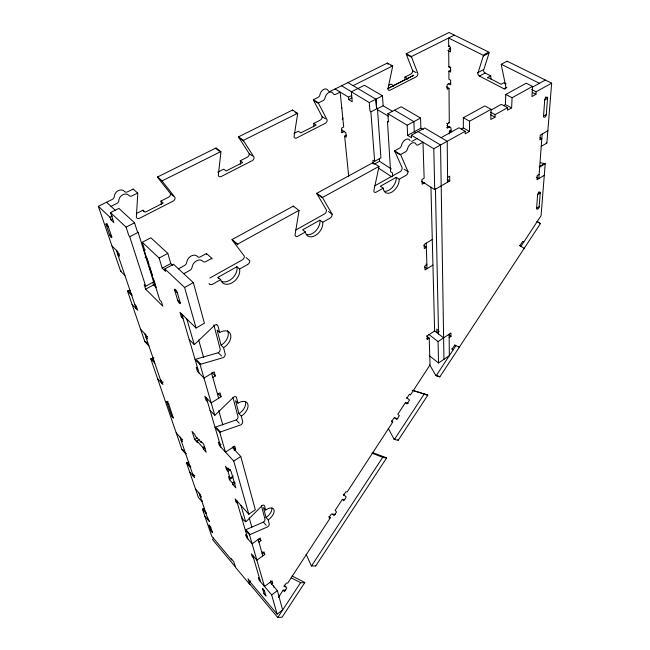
<?xml version="1.0" encoding="UTF-8"?>
<svg xmlns="http://www.w3.org/2000/svg" width="650" height="650" viewBox="0 0 650 650"><rect width="100%" height="100%" fill="white"/><g stroke="black" fill="none" stroke-linecap="round" stroke-linejoin="round"><path stroke-width="0.97" d="M491.099 109.322L469.584 121.201L469.479 131.414L463.32 127.896L463.369 117.707L484.851 105.934L491.099 109.322L490.807 119.511L495.016 117.162L495.097 114.636L507.609 107.673L507.504 110.199L511.623 107.892L512.094 97.719L532.586 86.409L531.936 96.558L535.941 94.323L536.112 91.804L551.655 83.151L546.869 143.049L541.239 146.38M441.09 137.662L458.997 127.766L465.164 131.292L465.148 133.835L469.479 131.414M399.197 179.229L399.132 180.968A10.611 6.622 -57.4 0 1 397.215 186.526A10.611 6.622 -57.4 0 1 388.684 193.237A10.611 6.622 -57.4 0 1 383.248 188.207L380.356 186.257L396.281 177.32L399.197 179.229L405.941 175.427A3.031 1.869 -58.1 0 0 407.493 173.818L408.07 171.73L400.546 154.562L394.615 150.824L399.449 148.192A3.087 1.942 -59.5 0 0 401.221 146.169L402.082 143.626A6.143 3.843 -59.6 0 1 406.323 139.271A6.143 3.843 -59.6 0 1 410.077 140.652M503.742 105.495L505.391 104.585L505.806 94.437L526.264 83.216L532.586 86.409M491.132 79.186A9.466 5.923 66 0 1 490.758 75.912L485.168 73.044A2.689 1.657 66.5 0 1 483.47 70.663L489.109 52.991C489.832 51.147 483.088 54.632 483.283 56.014L477.758 73.678A2.706 1.649 66.4 0 0 479.448 76.066L504.051 88.814A2.746 1.731 65.6 0 0 506.033 87.839L501.345 65.032A2.795 1.771 66.8 0 1 501.288 64.285L507.146 61.181L551.655 83.151M536.591 208.333L537.615 194.675A1.991 1.008 -58 0 1 538.817 192.473A1.991 1.008 -58 0 1 540.264 192.473L539.11 207.309A1.958 0.983 -57.5 0 1 537.55 209.146A1.958 0.983 -57.5 0 1 536.591 208.333L539.256 206.668M542.157 134.079L538.817 178.644L536.258 177.166M547.592 97.654L546.236 115.237A2.169 1.146 -61 0 1 544.538 117.244A2.169 1.146 -61 0 1 543.506 116.147L544.724 99.954A2.21 1.17 -61.6 0 1 546.041 97.468A2.21 1.17 -61.6 0 1 547.601 97.654M540.613 162.833L544.651 163.499A2.649 1.69 60.4 0 1 545.212 163.727L541.068 215.678L520.959 246.35L519.358 245.326M293.353 206.887L293.345 206.099L232.074 239.541A3.266 2.332 -50.2 0 0 232.351 240.207L244.278 256.051A3.242 2.267 -49.5 0 1 242.149 259.984L209.82 278.037M213.525 538.062L212.558 539.597L234.877 566.272M250.721 580.872L249.145 583.326L277.737 617.5L282.1 617.175L304.785 582.619A2.356 1.796 -89.9 0 0 304.346 582.254L292.012 575.941M343.428 495.487L345.857 491.749L347.222 491.879L392.779 422.029L391.503 420.899M406.705 398.401L409.256 394.477L410.532 394.81L430.048 364.877L429.203 338.081L426.441 335.936M278.322 597.537L283.124 590.176L285.716 590.078M328.892 516.376L330.298 517.839L287.763 583.058L286.317 583.107L283.985 586.674L285.911 586.609M344.809 499.549L342.363 499.33L335.108 510.453L336.537 511.916L334.124 515.613L332.711 514.158M408.281 403.333L405.429 402.626L397.824 414.286L399.376 415.642L396.849 419.518L394.753 417.674M277.737 617.5L300.511 582.749L304.785 582.619M311.504 565.971L382.663 457.381L386.579 457.998L315.729 565.939L311.504 565.971A2.373 1.828 -88.6 0 1 311.155 565.459L306.134 554.239M394.371 439.522L424.084 394.184L427.814 395.192L398.239 440.245L394.371 439.522A2.389 1.991 -80.3 0 1 393.981 439.043L388.245 428.301M429.642 364.821L435.744 375.294A2.421 2.064 -72.9 0 0 436.158 375.757L455.853 345.711L454.732 344.858M436.158 375.757L439.831 376.878L540.434 223.616L537.266 221.479M242.028 516.547C240.167 516.847 245.708 523.144 246.326 521.406L262.064 505.684A2.592 1.365 -43.2 0 1 263.648 505.091L264.517 505.7L265.639 510.023L263.469 507.642L266.053 517.546L268.206 519.919L269.311 524.355L268.946 525.468A2.535 1.3 -43.2 0 1 267.621 526.874L250.128 534.536A2.6 1.333 -42.5 0 0 249.519 534.893L264.485 586.438L272.074 580.881L272.724 583.253L271.473 584.179M204.612 508.276L203.003 508.926A2.283 1.259 -40.9 0 0 202.451 509.234L211.697 536.136L231.684 559.967L231.311 558.813L233.724 561.689L235.592 567.458L249.836 584.488L248.056 578.784L250.916 582.904L277.119 614.153L282.652 609.992L277.387 590.679L270.124 582.205M277.119 614.153L271.668 594.904L277.387 590.679M262.072 553.321L264.054 551.907L264.769 554.491L256.856 560.154L251.371 553.8L252.127 556.359L253.492 557.944M247.106 536.234L245.708 534.641L246.512 537.347L252.086 543.758L260.211 538.021L260.951 540.711L258.936 542.133L258.237 541.336M237.469 503.498L236.023 501.881L235.146 498.899L248.82 514.231L255.312 509.746L240.776 456.479L232.513 447.655M429.195 355.566L438.531 362.993L449.337 355.656L449.126 334.206M236.023 501.881L237.096 501.15M233.35 475.987L230.019 478.205L227.979 471.274L226.493 469.641L225.534 466.399L228.524 469.674L228.044 468.049L231.059 471.348L235.852 487.849L232.887 484.567L232.432 482.999L234.089 481.886M232.887 484.567L235.373 482.901M438.531 362.993L438.059 341.583L450.954 332.979L450.978 336.448L449.158 337.667M232.432 482.999L229.474 479.733L232.789 477.523M226.493 469.641L228.174 468.528M439.213 331.134L436.857 332.694L436.776 329.201L438.457 330.493M426.522 338.65L427.351 339.3L429.203 338.081M227.979 471.274L230.506 469.609M248.82 514.231L233.764 461.086L240.776 456.479M194.919 475.256L193.351 476.279L179.993 437.076M234.179 450.507L235.714 449.507L234.764 446.087L225.477 452.132L219.732 432.331L215.053 427.343A2.925 1.763 -42.6 0 1 215.759 426.985L236.145 419.957A2.852 1.706 -43.7 0 0 237.648 418.389L237.876 417.909A2.828 1.698 -43.7 0 0 237.998 416.683L232.944 397.475M233.764 461.086L219.367 445.518L221.016 444.446M199.322 439.351L196.877 440.903L197.389 442.504L194.651 439.481L192.034 431.413L194.797 434.444L195.317 436.069L201.354 442.699L200.834 441.082L203.653 444.169L206.18 452.221L203.385 449.134L202.881 447.533L204.523 446.485M203.385 449.134L205.026 448.077M194.651 439.481L197.088 437.929M182.577 439.132L181.025 440.107L182.301 441.537L181.269 438.506L176.191 432.811M217.547 394.387L220.033 392.852L221.106 396.736L211.185 402.902L204.799 396.24L205.936 400.083L207.513 401.741M432.941 265.037L425.019 269.961L424.881 265.964L426.879 264.721L425.986 264.087M537.615 194.675L540.312 193.001L538.606 192.002M168.106 401.188L166.806 401.976L171.519 415.716L173.371 418.153L168.675 403.886L166.798 401.424L168.764 404.129M544.286 175.313L536.981 179.766L537.298 175.468L539.142 174.346M212.81 377.488L215.353 375.936L214.224 371.857L203.978 378.081L197.454 371.41L196.243 367.307L197.868 368.964M432.291 239.468L424.157 244.408L424.296 248.584L426.327 247.349L423.906 245.659M540.044 166.278L544.651 163.499M545.212 163.727L539.687 167.058A2.657 1.674 60.3 0 0 539.118 166.831M163.199 382.078L161.582 383.045L144.722 333.58M547.844 130.764L540.256 135.192L539.914 139.815L541.816 138.702L540.101 137.776M183.056 318.638L181.366 316.981L179.993 312.349L196.081 328.039L204.417 323.204L193.343 282.612L173.493 264.233L164.864 268.913L165.612 271.44L162.183 268.198L159.128 258.034L142.269 242.271L150.849 237.786L167.814 253.386L170.771 263.551L172.843 265.476M421.541 181.204L434.704 189.646L449.759 180.919L449.719 176.174L447.574 177.409M424.71 182.723L422.126 184.21L421.964 179.473L424.141 178.238L422.996 142.22L418.251 144.828A3.096 1.909 -59.8 0 1 416.057 144.308A6.175 3.827 -59.4 0 0 412.311 142.935A6.175 3.827 -59.4 0 0 408.054 147.314L407.176 149.866A3.104 1.942 -59.3 0 1 405.389 151.897L400.546 154.562M543.506 116.147L546.398 114.489M181.366 316.981L183.007 316.046M147.607 336.521L146.031 337.423L147.412 338.861L146.104 335.018L140.611 329.29M544.724 99.954L547.649 98.296L545.317 97.11M218.506 278.623A11.383 7.954 -48.1 0 1 218.026 277.306L236.884 266.727L239.582 269.059L247.569 264.566M322.749 222.251L319.93 220.147L302.632 229.856L305.427 232.001A10.993 7.296 -53.7 0 0 307.596 235.885A10.961 7.272 -53.7 0 0 317.736 233.797A10.961 7.272 -53.7 0 0 322.749 222.251L330.078 218.124A3.112 2.047 -54.7 0 0 331.711 216.442L332.215 214.313L322.757 198.096A3.161 2.113 -55.6 0 1 322.562 197.429L316.818 193.286L373.043 162.597L378.926 166.449A3.12 1.999 -58.1 0 1 378.877 167.229L373.815 190.962A3.047 1.934 -56.9 0 0 374.303 192.091L374.636 192.303A3.047 1.934 -56.9 0 0 375.903 192.294L383.248 188.199M295.815 229.97L324.431 213.972A3.096 2.056 -54.8 0 0 326.056 212.298L326.552 210.178L317.021 193.96A3.144 2.121 -55.7 0 1 316.818 193.286M374.912 185.754L400.116 171.665A3.014 1.877 -58.3 0 0 401.659 170.072L402.228 167.984L394.615 150.824M164.864 268.913L184.592 287.487L193.343 282.612M447.622 182.154L447.224 141.286L424.743 127.993L411.426 135.216L433.802 148.752L465.164 131.292M305.427 232.001L297.44 236.454A3.169 2.129 -52.8 0 1 296.01 236.527L294.994 235.219L299.049 210.551L293.345 206.099M239.59 269.059A11.416 7.946 -48.1 0 1 232.099 282.791A11.416 7.946 -48.1 0 1 220.691 279.695L211.981 284.554L209.909 284.513A3.323 2.34 -46.8 0 1 209.113 283.433M491.376 109.866L501.369 104.341L507.609 107.673M532.415 87.181L545.342 80.039M461.589 128.854L463.32 127.896M449.369 133.876L449.353 131.113L451.124 130.13M446.704 127.473L447.533 127.952L449.906 126.644M183.747 273.731L189.816 270.392A3.413 2.47 -46.2 0 0 191.839 268.109L192.506 265.428A6.776 4.883 -46.8 0 1 197.413 260.447A6.776 4.883 -46.8 0 1 202.808 261.316A3.388 2.438 -47.6 0 0 205.912 261.552L211.843 258.286L206.44 253.533L200.533 256.766A3.364 2.446 -47.5 0 1 197.429 256.514A6.736 4.899 -46.7 0 0 192.034 255.621A6.736 4.899 -46.7 0 0 187.159 260.577L186.501 263.242A3.388 2.478 -46.1 0 1 184.494 265.517L178.441 268.816M232.074 239.541L237.559 244.148L299.024 210.364M322.562 197.429L378.926 166.449M142.269 242.271L144.641 249.884A1.682 0.431 60.4 0 1 144.219 250.364L159.77 300.048L161.362 301.616L162.768 306.134L145.641 289.209L144.186 284.708L145.714 286.219L153.644 281.889L138.117 232.351A1.649 0.431 60.8 0 1 136.931 230.368L134.55 222.796L118.885 208.39L110.508 212.591L113.847 222.601L110.825 219.749L109.988 217.262L98.345 206.302L112.296 199.396A3.104 2.535 -44.5 0 0 114.311 196.479A6.175 5.005 -45.4 0 1 118.332 190.637A6.175 5.005 -45.4 0 1 124.475 191.441A3.079 2.502 -46.5 0 0 127.522 191.847L133.144 189.061L137.678 193.058A3.096 2.486 -46.8 0 1 137.784 193.822L136.329 217.149A3.031 2.389 -45.6 0 0 139.685 218.197L173.111 201.11A2.982 2.316 -49.3 0 0 175.004 197.429L162.451 181.513L158.6 178.271M373.197 163.792L372.913 160.176L374.652 161.306L380.933 157.885L377.447 108.461A1.463 0.748 64.8 0 1 376.447 106.673L375.911 99.174L357.898 88.53M417.016 138.596L412.279 141.188A3.079 1.917 -59.9 0 1 411.604 141.432M446.656 123.305L447.493 123.784L449.288 122.801L449.012 88.294L446.452 86.905M145.641 289.209L153.522 284.903L156.39 287.698M374.043 164.263L379.511 161.281L391.357 168.959M504.051 88.814L506.927 87.246M162.183 268.198L170.771 263.551M420.891 128.18L407.623 135.362L407.168 125.222L387.887 113.693L401.188 106.738L420.558 118.056L420.891 128.18L423.247 129.577M159.128 258.034L167.814 253.386M407.168 125.222L420.558 118.056M487.906 78.187A9.482 5.899 65.9 0 1 487.898 77.431L490.758 75.912M479.448 76.066L485.168 73.044M477.644 72.743L483.364 69.729M449.012 88.294L447.168 89.269L447.119 84.809L450.409 83.086M144.219 250.364L145.283 249.803M392.624 176.507L392.405 172.868L390.601 171.689L387.498 121.94L388.326 121.501M119.624 253.906L117.886 254.816L119.332 256.238L117.78 251.664L112.003 246.033M348.709 176.231L344.638 136.143L346.418 135.208M341.242 132.137L342.079 132.673L344.703 131.308M377.439 108.729L383.142 105.779L392.413 111.28M483.283 56.014L488.142 53.495M448.126 83.379L450.702 84.768L450.669 80.267L448.947 79.341L448.882 71.142L450.751 70.176M145.714 286.219L129.716 236.697L138.117 232.351M374.652 161.306L370.874 111.865L377.447 108.461M110.508 212.591L126.076 227.134L134.55 222.796M382.484 95.81L364.431 85.256L351.333 91.821L369.289 102.57L382.484 95.81L383.142 105.779M161.168 204.579A10.432 8.198 -47.3 0 0 160.948 201.069L168.545 197.21A2.966 2.316 -49.2 0 0 170.414 193.554L157.836 177.629A3.022 2.413 -50.2 0 1 157.528 176.979L216.036 147.972L220.846 151.588A2.982 2.291 -55.3 0 1 220.894 152.344L218.303 175.354A2.909 2.202 -53.7 0 0 221.244 176.499L252.119 160.721A2.876 2.129 -56.1 0 0 254.012 157.146L243.636 141.001A2.933 2.21 -57.4 0 1 243.401 140.343L238.534 136.833L292.581 110.037L297.602 113.319A2.901 2.088 -60.4 0 1 297.602 114.067L294.044 136.736A2.828 2.023 -58.9 0 0 296.627 137.963L325.227 123.346A2.803 1.95 -60.3 0 0 327.121 119.868L318.638 103.569A2.86 2.015 -61.6 0 1 318.459 102.911L313.389 99.726L318.061 97.411A2.852 2.023 -62 0 0 319.938 94.746A5.679 3.998 -62.1 0 1 323.7 89.416A5.679 3.998 -62.1 0 1 328.217 90.651M240.297 164.231A10.051 7.564 -54.9 0 0 240.289 160.745L247.309 157.178A2.86 2.129 -56.2 0 0 249.186 153.627L238.769 137.483A2.917 2.21 -57.6 0 1 238.534 136.833M313.552 126.872A9.774 6.931 -59.6 0 0 313.731 123.427L320.239 120.12A2.787 1.95 -60.4 0 0 322.116 116.667L313.576 100.384A2.844 2.015 -61.7 0 1 313.389 99.726M404.592 80.324A9.498 6.151 -63.1 0 0 404.942 77.082L410.841 74.084A2.714 1.731 -63.5 0 0 412.701 70.744L406.339 54.373A2.771 1.788 -64.6 0 1 406.226 53.714L449.036 32.5L489.206 52.325M107.469 223.974L106.121 224.648L109.517 234.569A2.34 0.552 60.6 0 0 111.207 237.388A2.34 0.552 60.6 0 0 111.702 236.673L108.314 226.752A2.373 0.561 60.7 0 0 106.6 223.893A2.373 0.561 60.7 0 0 106.121 224.648L108.314 226.752M483.381 55.348L448.622 38.017L448.679 46.223L449.637 45.744M109.988 217.262L112.474 216.011M335.043 89.001L348.514 97.151L351.772 95.509M110.825 219.749L112.483 218.912M348.514 97.151L348.749 99.604L351.999 97.963M388.627 85.353L391.024 84.151L393.591 85.613A9.523 6.143 -63 0 0 393.656 86.328M293.946 133.453L298.366 131.235L300.828 132.884L316.209 125.052L313.731 123.427M217.774 172.153L223.714 169.171L226.078 170.991L242.678 162.532L240.289 160.745M136.386 213.509L143.008 210.186L145.243 212.193L163.215 203.028L160.948 201.069M111.004 206.359L116.764 203.482A3.128 2.527 -44.6 0 0 118.617 201.403L119.129 198.851A6.207 5.005 -45.5 0 1 127.822 194.537L129.577 195.942A3.096 2.494 -46.6 0 0 132.039 195.869L137.678 193.058M157.528 176.979L162.151 180.854L220.846 151.588M243.401 140.343L297.602 113.319M318.459 102.911L323.139 100.579A2.868 2.015 -61.8 0 0 325.033 97.906A5.712 3.989 -61.9 0 1 328.819 92.544A5.712 3.989 -61.9 0 1 333.328 93.771A2.86 1.982 -62.3 0 0 335.562 94.388L340.161 92.097L343.704 126.986L341.599 128.074L342.079 132.673M353.104 85.638L392.641 65.926A2.803 1.836 -63.9 0 1 392.592 66.666L387.961 88.847A2.746 1.788 -62.7 0 0 390.13 90.163L416.024 76.928A2.722 1.731 -63.4 0 0 417.901 73.58L411.604 57.176A2.787 1.779 -64.4 0 1 411.499 56.526L406.226 53.714M411.499 56.526L454.382 35.141M392.641 65.926L387.408 63.042L330.46 91.268A2.844 1.991 -62.5 0 1 329.802 91.479M261.446 505.789L265.013 519.35L264.68 520.739A2.527 1.308 -43.1 0 1 263.364 522.137L245.887 529.701A2.584 1.341 -42.4 0 0 245.286 530.059L249.519 534.893M201.914 500.508L202.516 501.207A2.316 1.3 -41 0 1 201.996 501.629L198.396 497.429L186.55 462.954A2.405 1.422 -40.8 0 1 187.135 462.646L188.866 462.02M219.732 432.331A2.941 1.755 -42.7 0 1 220.439 431.966L240.857 424.824A2.868 1.706 -43.8 0 0 242.369 423.247L242.767 421.891L241.321 416.122L238.94 413.684L235.56 400.757L237.973 403.203A10.172 6.143 -44 0 1 247.91 404.422A10.172 6.143 -44 0 1 241.312 416.13M213.842 324.886L220.212 349.123L219.863 351.049A3.063 2.007 -44.6 0 1 218.229 352.731L195.869 359.19A3.144 2.072 -43.2 0 0 195.097 359.548L200.046 364.561A3.161 2.064 -43.3 0 1 200.826 364.195L223.226 357.622A3.087 1.999 -44.7 0 0 224.868 355.924L225.282 354.404L223.584 347.661L221.057 345.215L217.108 330.078L219.668 332.516A10.961 7.231 -45.1 0 1 230.653 334.734A10.961 7.231 -45.1 0 1 223.576 347.669M186.282 453.448A2.462 1.479 -40.8 0 1 185.721 453.879L181.968 449.629L150.759 358.808A2.706 1.844 -40.7 0 1 151.442 358.499L153.944 357.801M148.956 345.987L144.877 341.697L127.481 291.078A2.893 2.137 -41.1 0 1 128.221 290.777L130.057 290.363M330.298 517.839L328.908 517.749L331.321 514.061L335.457 514.329M222.601 281.791L224.031 281.946A11.375 7.954 -48.1 0 0 235.276 274.625A11.383 7.954 -48.1 0 0 236.884 266.727M383.492 457.267L385.45 457.576M393.981 439.043L395.273 439.286M392.779 422.029L391.487 421.753L394.014 417.877L397.873 418.73M424.198 394.046L425.441 394.387M426.059 394.558L427.302 394.891A2.397 2.031 -75.6 0 1 427.814 395.192M435.744 375.294L438.807 376.236M413.4 390.52L427.302 394.891M412.067 390.26L423.573 393.884A2.405 2.039 -75.9 0 1 424.084 394.184M216.759 324.748L217.945 325.877L219.668 332.516M458.534 346.702L459.428 347.027L454.651 345.272L451.994 349.318L453.204 349.749L451.774 348.652M372.263 452.465L386.092 457.673A2.373 1.958 -82.3 0 1 386.579 457.998M371.995 453.221L382.176 457.064A2.389 1.966 -82.1 0 1 382.663 457.381M501.288 64.285L539.435 83.306M448.679 46.223L450.458 47.125L450.491 51.878L447.85 50.529M531.627 89.521L536.112 91.804M449.036 48.238L450.726 49.099M532.366 92.495L535.941 94.323M506.179 83.826L504.026 82.721L501.158 84.264L487.906 77.431M291.216 577.834L300.072 582.384A2.373 1.804 -89.6 0 1 300.511 582.749M505.806 94.437L512.094 97.719M450.686 48.336A2.039 1.251 -64.5 0 0 448.719 50.976L448.841 66.552L450.588 67.47L450.621 72.069L448.882 71.142M505.391 104.585L511.623 107.892M407.217 54.836L411.604 57.176M490.652 112.214L495.097 114.636M412.701 70.744L416.163 72.629M490.579 114.741L495.016 117.162M387.368 63.781L388.237 64.261M390.845 65.699L391.723 66.186M404.942 77.082L407.517 78.512L413.782 75.278L387.554 88.684L407.517 78.512A9.523 6.143 -63 0 1 407.526 79.259M463.369 117.707L469.584 121.201M448.451 122.322L449.288 122.801M446.843 125.539L450.978 127.928L451.003 132.072L449.353 131.113M347.953 82.599L358.118 88.603M394.558 110.199L413.887 121.623L414.277 131.763L415.846 132.697M341.518 85.784L351.658 91.845M418.104 131.593L440.538 145.007L443.95 359.312M377.463 109.663L388.391 116.22M524.217 248.324L519.87 245.692L522.657 241.434L523.746 242.109M348.749 99.604L352.243 101.725L351.333 91.821M407.623 135.362L411.531 137.735L411.426 135.216M536.973 221.496L540.434 223.616M447.224 179.335L449.759 180.919M314.413 100.913L318.638 103.569M394.753 151.499L399.693 154.611M322.116 116.667L325.447 118.796M404.162 169.227L408.07 171.73M341.697 129.992L345.841 132.649L346.296 137.215L344.638 136.143M295.092 112.426L295.929 112.97M378.332 168.009L391.836 176.857M424.645 267.028L427.001 268.726L426.197 243.165M239.574 138.068L243.636 141.001M317.021 193.96L321.799 197.405M249.186 153.627L252.395 155.968M328.429 211.551L332.215 214.313M216.092 148.736L219.286 151.141M448.809 334.791L450.978 336.448M434.233 330.671L443.609 337.878M428.699 334.319L438.059 341.583M232.351 240.207L236.917 244.043M409.744 394.152L410.532 394.81M170.414 193.554L173.469 196.138M246.082 257.579L249.706 260.642A3.266 2.259 -49.5 0 1 247.561 264.591M406.705 397.646L409.549 400.059L406.998 403.967L405.429 402.626M218.026 277.306L220.699 279.695M106.559 202.239L115.351 210.381M174.663 290.144L177.263 292.622L180.221 302.713A2.502 0.658 59.5 0 1 179.465 303.274A2.502 0.658 59.5 0 1 177.645 300.235L174.663 290.144A2.535 0.674 59.7 0 1 175.427 289.543A2.535 0.674 59.7 0 1 177.263 292.622M109.517 234.569L111.702 236.673M177.637 300.227L180.221 302.713M218.229 352.731L221.553 355.981M98.345 206.302L120.673 271.253L124.93 275.502M189.207 339.552L194.236 344.557A3.217 2.161 -43.6 0 0 194.984 344.012L214.719 325.187A3.177 2.129 -45.2 0 1 216.759 324.748M343.363 494.187L346.239 497.055L343.801 500.776L342.363 499.33M211.941 372.491L215.353 375.936M128.221 290.777L131.731 294.328M196.69 360.019L200.826 364.195M127.481 291.078L131.69 295.344A2.909 2.137 -41.2 0 1 132.251 295.1M134.883 304.712L136.289 306.142L137.678 310.237L132.104 304.525M217.75 393.291L221.106 396.736M236.145 419.957L239.281 423.199M146.193 341.949L147.558 343.379M210.031 410.296L214.784 415.293A2.982 1.828 -42.8 0 0 215.459 414.773L233.594 397.15A2.925 1.796 -44 0 1 235.463 396.638L235.844 396.744A2.925 1.796 -44 0 1 236.502 397.54L237.973 403.203M151.442 358.499L154.123 361.359M216.531 427.814L220.439 431.966M150.759 358.808L154.781 363.098M233.025 446.639L235.714 449.507M160.396 379.576L161.736 381.014L162.914 384.483L157.617 378.755M219.871 443.723L218.343 442.073L219.367 445.518M196.877 440.903L202.881 447.533M230.019 478.205L228.54 476.572L229.474 479.733M171.429 415.48L173.363 417.625M263.364 522.137L266.199 525.289M183.154 449.906L183.771 450.613M259.082 538.59L260.951 540.711M187.135 462.646L190.231 466.18M246.594 530.506L250.128 534.536M186.55 462.954L190.255 467.196A2.413 1.414 -40.9 0 1 190.848 466.887M262.47 551.858L264.769 554.491M192.408 473.517L193.651 474.931L194.586 477.693L189.67 472.054M284.123 585.106L286.772 588.161L284.448 591.719L283.124 590.176M195.471 488.922L200.314 494.536L201.207 497.161L199.989 495.755M270.506 580.661L272.724 583.253M203.003 508.926L205.961 512.403M202.451 509.234L206.009 513.411A2.291 1.251 -41 0 1 206.416 513.167M207.496 517.766L209.519 521.625L204.799 516.067M259.789 579.337L258.464 577.777L259.171 580.166L271.668 594.904M208.991 525.233L210.746 527.312L212.485 532.659L210.779 530.449L208.983 524.964L210.762 527.369M262.559 588.762L264.534 591.102M210.689 530.213L212.444 532.293M263.949 593.466L265.915 595.806M116.326 250.25L136.281 308.799M199.095 493.131L208.333 520.227M126.076 227.134L128.521 234.707A1.657 0.414 60.6 0 0 129.716 236.697M152.669 282.197L153.522 284.903M147.566 259.748L149.061 264.55M149.662 266.467L152.368 275.113M153.562 278.947L155.667 285.667M181.691 314.007L199.079 373.067M206.383 397.898L220.886 447.159M236.592 500.524L247.894 538.939M252.736 555.376L260.488 581.726M186.818 319.004L194.236 344.557M200.046 364.561L214.784 415.293M240.955 505.416L245.732 521.877M184.592 287.487L196.081 328.039M198.673 340.007L203.645 357.516M218.709 410.54L222.787 424.872M249.202 517.839L251.875 527.256M211.672 373.409L218.636 398.271M258.188 539.451L262.795 555.904M273.374 585.577L273.804 587.137M369.289 102.57L369.866 110.069A1.463 0.739 64.6 0 0 370.874 111.865M379.316 158.567L379.511 161.281M375.911 99.174L376.553 108.16M387.887 113.693L388.359 121.258A1.479 0.764 64.2 0 1 387.498 121.94M427.351 339.3L427.237 335.847L434.622 330.972L430.95 187.232M433.802 148.752L434.704 189.646M435.435 188.866L438.539 333.986M447.493 123.784L447.533 127.952M507.195 61.929A2.787 1.779 67 0 1 507.146 61.181M546.869 143.049A2.697 1.755 61.8 0 1 546.301 142.651M439.831 376.878A2.405 2.056 -72.6 0 1 439.416 376.423M398.239 440.245A2.381 1.982 -80.3 0 1 397.849 439.766M315.729 565.939A2.356 1.828 -88.8 0 1 315.543 565.703M342.802 118.072A2.088 0.991 64.3 0 1 342.168 119.202M341.64 107.502A2.104 1.008 64.7 0 1 341.794 108.217M182.26 449.426A2.446 1.479 -40.7 0 1 181.968 449.629M145.21 341.486A2.754 1.917 -40.8 0 1 144.877 341.697M121.201 270.912A2.949 2.242 -41.3 0 1 120.673 271.253M133.144 189.061A3.079 2.486 -46.7 0 1 133.226 189.434M143.666 211.713A10.432 8.198 -47.3 0 1 143.008 210.186M162.451 181.513A3.039 2.405 -50.2 0 1 162.151 180.854M216.036 147.972A2.966 2.291 -55.4 0 1 216.101 148.541M292.581 110.037A2.884 2.096 -60.6 0 1 292.589 110.793M329.152 91.439A2.844 1.991 -62.5 0 1 328.599 91.146M387.408 63.042A2.795 1.844 -64.1 0 1 387.408 63.408M450.799 67.145A2.007 1.219 -63.7 0 1 448.841 66.552M145.031 257.587A2.933 2.21 -43.6 0 1 147.266 258.789M155.968 286.634A2.852 2.088 -43.1 0 1 156.032 287.487M211.843 258.286A3.364 2.413 -47.7 0 1 211.908 259.074M206.44 253.533A3.339 2.421 -47.7 0 1 206.513 254.321M222.601 281.783A11.383 7.954 -48.1 0 1 221.301 281.361M237.835 244.814A3.283 2.324 -50.2 0 1 237.559 244.148M319.93 220.147A10.904 7.272 -53.7 0 1 319.442 224.77L318.012 227.931A10.904 7.272 -53.7 0 1 306.394 234.479M373.043 162.597A3.104 2.007 -58.2 0 1 373.002 163.377M396.281 177.32A10.636 6.671 -57.5 0 1 395.566 181.894L394.924 183.463A10.587 6.638 -57.5 0 1 384.475 191.303M265.631 510.023A8.986 4.664 -43.3 0 1 274.056 509.99A8.986 4.664 -43.3 0 1 268.198 519.927M271.976 508.097A8.97 4.68 -43.2 0 1 271.984 509.039L271.424 511.184A8.97 4.68 -43.2 0 1 266.053 517.554M245.351 401.537A10.132 6.143 -44 0 1 245.058 406.429L244.441 407.794A10.132 6.143 -44 0 1 238.948 413.676M227.37 330.679A10.912 7.231 -45.1 0 1 227.687 337.366L227.029 338.886A10.912 7.231 -45.1 0 1 221.073 345.199M262.502 588.413L263.981 593.58L265.947 595.912L264.339 590.582L262.502 588.413"/></g></svg>
